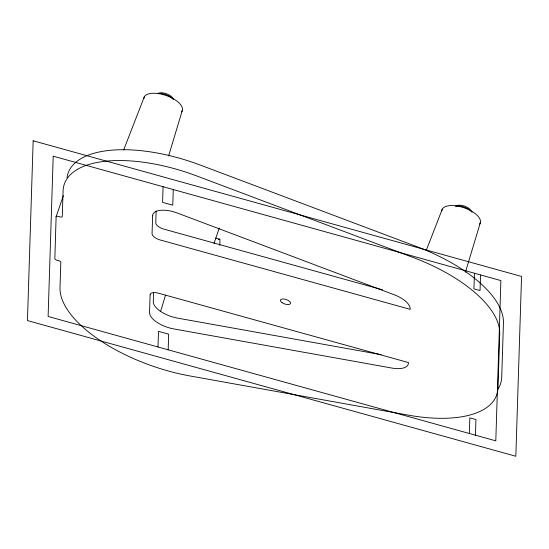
<?xml version="1.0" encoding="UTF-8"?>
<svg xmlns="http://www.w3.org/2000/svg" width="549" height="549" viewBox="0 0 549 549"><rect width="100%" height="100%" fill="white"/><g stroke="black" fill="none" stroke-linecap="round" stroke-linejoin="round"><path stroke-width="0.82" d="M153.569 292.432L153.274 301.717A21.281 9.429 19 0 0 177.382 318.077L381.267 354.668M156.156 210.988L155.779 222.942A8.51 3.774 19 0 0 163.801 229.111L382.529 289.81M157.995 346.989L158.496 331.356L168.667 334.176L168.172 349.816M163.087 186.729L162.593 202.361L172.77 205.189L173.264 189.556M219.799 245.41L219.936 239.323L215.668 238.06M469.34 433.49L469.841 417.851L475.942 419.553L475.448 435.185M474.439 273.23L473.938 288.863L480.046 290.558L480.54 274.925M168.632 155.868L182.385 110.232M160.61 311.434L165.524 295.136M465.408 272.235L480.389 222.517M56.122 216.711L63.361 195.684M214.035 243.344L219.326 227.972M123.628 150.035L144.27 96.898M426.257 250.426L442.274 209.183M218.372 239.35L219.682 239.179M67.012 177.67A114.906 50.913 19 0 1 200.268 165.057L417.13 246.769A114.906 50.913 19 0 1 503.44 322.908L501.724 377.06A114.906 50.913 19 0 1 498.101 388.843M157.728 93.639A8.297 3.678 19 0 1 166.292 93.694A8.297 3.678 19 0 1 172.921 98.957M157.995 93.55A10.637 4.715 19 0 1 173.374 99.307M456.034 206.095A8.297 3.678 19 0 1 464.221 206.012A8.297 3.678 19 0 1 471.124 211.008M455.553 206.122A10.637 4.715 19 0 1 472.099 212.319M441.849 210.891A20.217 8.956 19 0 1 464.31 207.872A20.217 8.956 19 0 1 479.593 224.095M143.845 98.6A20.217 8.956 19 0 1 166.306 95.581A20.217 8.956 19 0 1 181.589 111.811M56.115 216.8L54.845 258.641A2.127 0.94 19 0 0 56.849 260.185L58.812 260.727A2.127 0.94 19 0 1 60.815 262.271L60.013 287.662A114.906 50.913 19 0 0 190.187 375.996L408.394 415.154A114.906 50.913 19 0 0 497.998 387.882L499.72 333.73A114.906 50.913 19 0 0 413.404 257.591L196.542 175.879A114.906 50.913 19 0 0 63.087 190.963L62.27 216.539A2.127 0.94 19 0 1 60.205 216.951L58.173 216.388A2.127 0.94 19 0 0 56.115 216.8M33.166 140.777L27.45 320.575L515.834 456.267L521.55 276.463L33.166 140.777M53.205 156.197L48.113 316.457L495.795 440.84L500.887 280.58L53.205 156.197M150.11 294.806L149.548 312.539A21.281 9.429 19 0 0 173.656 328.899L391.869 368.056A21.281 9.429 19 0 0 408.456 363.013L408.47 362.56L158.373 293.159A8.51 3.774 19 0 0 150.11 294.806M152.622 215.839L152.052 233.764A8.51 3.774 19 0 0 160.075 239.934L410.165 309.334L410.178 308.854A21.281 9.429 19 0 0 394.196 294.758L177.334 213.039A21.281 9.429 19 0 0 152.622 215.839M282.049 302.671A5.318 2.354 19 0 0 290.442 303.631A5.318 2.354 19 0 0 283.902 298.999A5.318 2.354 19 0 0 282.049 302.671"/></g></svg>
